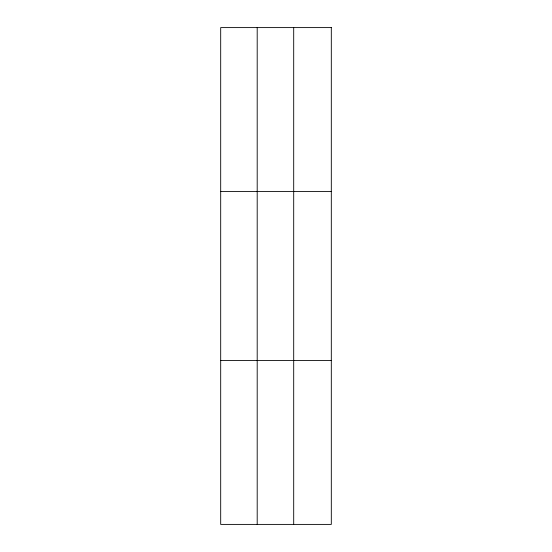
<?xml version="1.0" encoding="UTF-8"?>
<svg xmlns="http://www.w3.org/2000/svg" width="552" height="552" viewBox="0 0 552 552"><rect width="100%" height="100%" fill="white"/><g stroke="black" fill="none" stroke-linecap="round" stroke-linejoin="round"><path stroke-width="0.83" d="M257.197 27.6L257.197 524.4M293.698 27.6L293.698 524.4M220.69 191.544L331.31 191.544M220.69 360.456L331.31 360.456M331.31 27.6L331.31 524.4L220.69 524.4L220.69 27.6L331.31 27.6"/></g></svg>
